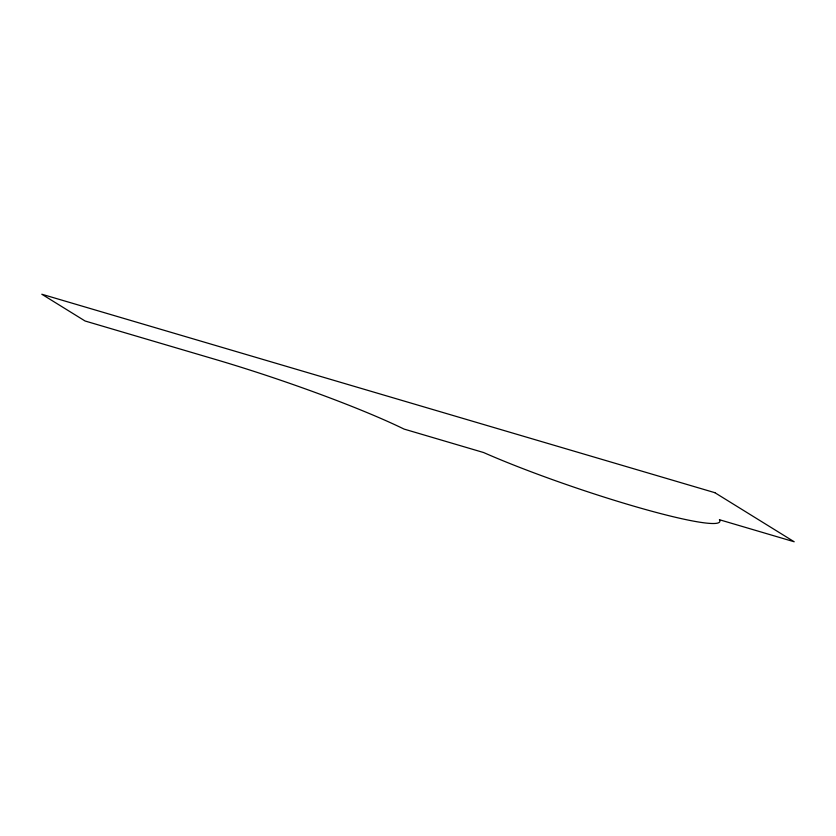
<?xml version="1.0" encoding="UTF-8"?>
<svg xmlns="http://www.w3.org/2000/svg" width="836" height="836" viewBox="0 0 836 836"><rect width="100%" height="100%" fill="white"/><g stroke="black" fill="none" stroke-linecap="round" stroke-linejoin="round"><path stroke-width="1.25" d="M714.853 492.676L41.8 294.23L85.084 321.003L215.949 359.595A169.259 16.521 18.8 0 1 404.049 429.077L483.584 452.527A147.564 14.4 18.8 0 0 640.272 508.027A147.564 14.4 18.8 0 0 719.42 519.72L794.2 541.77L714.853 492.676"/></g></svg>
